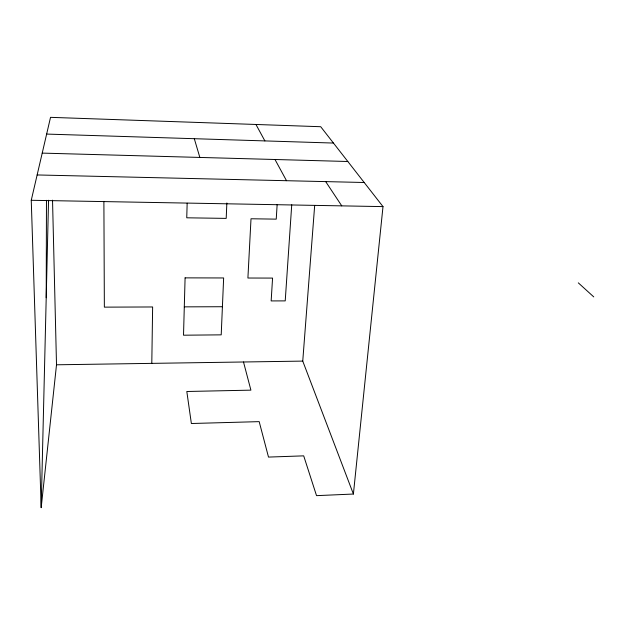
<?xml version="1.0" encoding="UTF-8"?>
<svg xmlns="http://www.w3.org/2000/svg" width="625" height="625" viewBox="0 0 625 625"><rect width="100%" height="100%" fill="white"/><g stroke="black" fill="none" stroke-linecap="round" stroke-linejoin="round"><path stroke-width="0.94" d="M46.211 297.734L46.469 200.32M151.797 363.367L152.633 306.969L104.359 307.141L103.891 201.391M52.531 200.156L56.508 364.797L41.18 507.656L48.547 200.227M187.156 203.219L186.75 217.805L226.195 218.391L226.859 202.969M277.148 204.531L276.234 219.141L251.008 218.766L247.906 278.023L272.57 278.086L271.156 300.922L285.219 300.891L291.734 204.789M243.5 361.992L250.906 390.148L186.812 391.492L191.367 423.508L259.18 421.633L268.5 457.086L303.703 455.852L316.531 495.648L353.398 494.039L302.75 361.102L314.672 205.5M353.398 494.039L383 206.609L320.711 126.719L50.531 117.344L31.25 200.281L41.18 507.656M56.508 364.797L302.75 361.102M184.297 306.859L222.414 306.727M31.25 200.281L383 206.609M37.141 174.953L364.203 182.5M42.219 153.109L347.828 161.5M46.648 134.078L333.445 143.055M578.312 282.859L593.75 296.898M325.68 181.609L341.758 205.867M255.953 124.477L264.883 140.906M274.992 159.5L286.516 180.703M194.297 138.695L199.852 157.438M185.094 277.867L183.516 335.203L221.211 334.852L223.641 277.961L185.094 277.867"/></g></svg>
